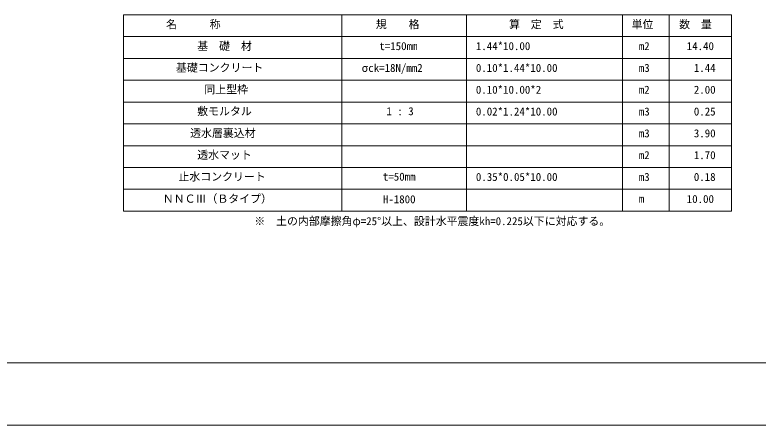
# Model space of a CAD drawing. Units: millimetres, scale not verified. Extents: x 748 to 253048, y 13754 to 73154.
# Drawn here: x 28319 to 52158, y 13754 to 26925 of the extents above; entities that cross this region are included whole.
import ezdxf
from ezdxf.enums import TextEntityAlignment as Align

# ---------------------------------------------------------------- set-up
doc = ezdxf.new("R2010")
doc.units = ezdxf.units.MM
doc.header["$LTSCALE"] = 300
for name, color, linetype, lineweight in [('D-MTR-FRAM', 7, 'Continuous', 18), ('D-TTL(外枠）', 2, 'Continuous', 18), ('DEFPOINTS_3', 7, 'Continuous', 18)]:
    doc.layers.add(name, color=color, linetype=linetype, lineweight=lineweight)
doc.layers.add('D-MTR-TXT', color=1, linetype='Continuous')
doc.styles.add('ＭＳ ゴシック', font='')
doc.styles.get('ＭＳ ゴシック').set_extended_font_data('MS Gothic')

msp = doc.modelspace()

# ---------------------------------------------------------------- linework, layer by layer
at = {"layer": 'D-MTR-FRAM'}
for p, q in [((31805.3, 26924.8), (51305.3, 26924.8)), ((31805.3, 20624.8), (31805.3, 26924.8)), ((38805.3, 20624.8), (38805.3, 26924.8)), ((42805.3, 20624.8), (42805.3, 26924.8)), ((47805.3, 20624.8), (47805.3, 26924.8)), ((49305.3, 20624.8), (49305.3, 26924.8)), ((49305.3, 20624.8), (49305.3, 26924.8)), ((51305.3, 26924.8), (51305.3, 20624.8)), ((31805.3, 26224.8), (51305.3, 26224.8)), ((31805.3, 25524.8), (51305.3, 25524.8)), ((31805.3, 24824.8), (51305.3, 24824.8)), ((31805.3, 24124.8), (51305.3, 24124.8)), ((31805.3, 23424.8), (51305.3, 23424.8)), ((31805.3, 22724.8), (51305.3, 22724.8)), ((31805.3, 22024.8), (51305.3, 22024.8)), ((31805.3, 21324.8), (51305.3, 21324.8)), ((31805.3, 20624.8), (51305.3, 20624.8))]:
    msp.add_line(p, q, dxfattribs=at)
at = {"layer": 'D-TTL(外枠）'}
msp.add_line((82547.6, 15753.7), (3047.6, 15753.7), dxfattribs=at)
at = {"layer": 'DEFPOINTS_3'}
msp.add_line((747.6, 13753.7), (84847.6, 13753.7), dxfattribs=at)

# ---------------------------------------------------------------- texts
at = {"layer": 'D-MTR-TXT', "style": 'ＭＳ ゴシック'}
for s, p in [('名\u3000\u3000\u3000称', (33168.3, 26416.2)), ('規\u3000\u3000格', (39895.7, 26416.2)), ('算\u3000定\u3000式', (44168.3, 26416.2)), ('単位', (48100.5, 26416.2)), ('数\u3000量', (49623.1, 26416.2)), ('基\u3000礎\u3000材', (34168.3, 25716.2)), ('t=150mm', (40009.4, 25716.2)), ('1.44*10.00', (43105.3, 25716.2)), ('m2', (48330.3, 25716.2)), ('14.40', (49868.3, 25716.2)), ('基礎コンクリート', (33486, 25025.1)), ('σck=18N/mm2', (39440.9, 25016.1)), ('0.10*1.44*10.00', (43105.3, 25016.1)), ('m3', (48330.3, 25016.2)), ('1.44', (50095.7, 25016.2)), ('同上型枠', (34395.7, 24325.1)), ('0.10*10.00*2', (43105.3, 24316.1)), ('m2', (48330.3, 24316.2)), ('2.00', (50095.7, 24316.2)), ('敷モルタル', (34168.3, 23625.1)), ('1 : 3', (40236.8, 23625.1)), ('0.02*1.24*10.00', (43105.3, 23616.1)), ('m3', (48330.3, 23616.2)), ('0.25', (50095.7, 23616.2)), ('透水層裏込材', (33940.9, 22925.1)), ('m3', (48330.3, 22916.2)), ('3.90', (50095.7, 22916.2)), ('透水マット', (34168.3, 22225.1)), ('m2', (48330.3, 22216.2)), ('1.70', (50095.7, 22216.2)), ('止水コンクリート', (33566.1, 21525.1)), ('t=50mm', (40123.1, 21525.1)), ('0.35*0.05*10.00', (43105.3, 21516.1)), ('m3', (48330.3, 21516.2)), ('0.18', (50095.7, 21516.2)), ('ＮＮＣⅢ（Ｂタイプ）', (33064.4, 20816.2)), ('H-1800', (40123.1, 20799.8)), ('m', (48330.3, 20816.2)), ('10.00', (49868.3, 20807.2)), ('※\u3000土の内部摩擦角φ=25°以上、設計水平震度kh=0.225以下に対応する。', (35998.1, 20096.5))]:
    msp.add_text(s, height=256.6, dxfattribs=at).set_placement(p, align=Align.BOTTOM_LEFT)

doc.saveas('drawing.dxf')
